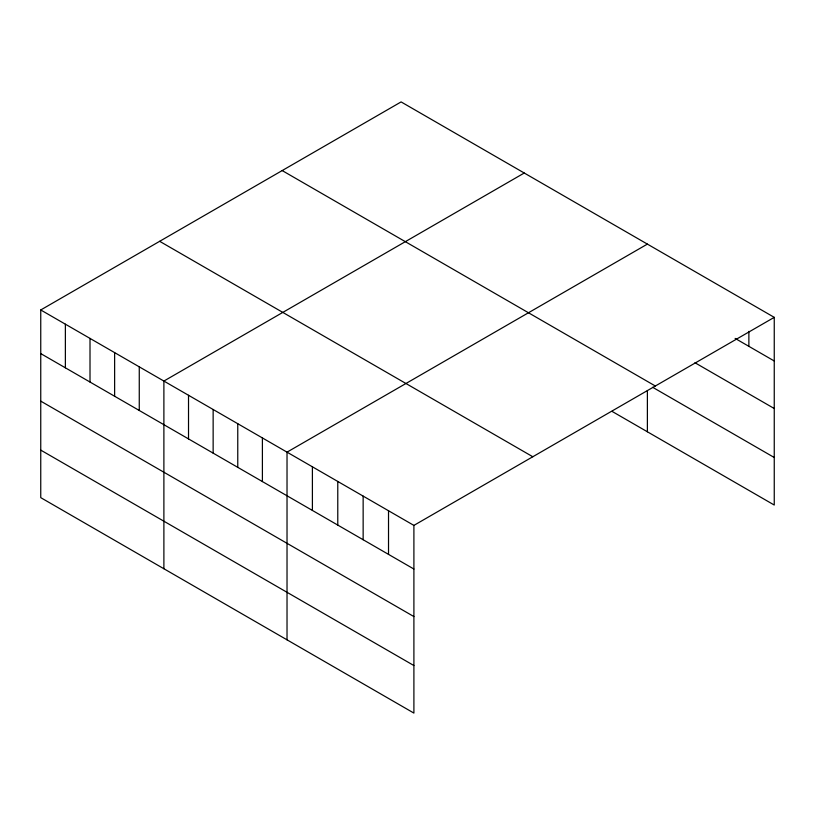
<?xml version="1.0" encoding="UTF-8"?>
<svg xmlns="http://www.w3.org/2000/svg" width="815" height="815" viewBox="0 0 815 815"><rect width="100%" height="100%" fill="white"/><g stroke="black" fill="none" stroke-linecap="round" stroke-linejoin="round"><path stroke-width="1.22" d="M40.75 309.965L413.898 525.4L413.898 713.084L40.75 497.649L40.75 309.965L401.102 101.916L774.25 317.351L774.25 505.035L612.045 411.381M524.249 173.014L163.886 381.063L163.886 568.738M647.385 244.103L287.023 452.152L287.023 639.836M413.898 525.4L774.25 317.351M735.13 338.398L774.25 360.984M694.961 362.736L774.25 408.519M282.194 170.579L655.331 386.004M652.672 387.298L774.25 457.5M159.669 241.311L532.806 456.746M40.75 353.598L413.898 569.033M40.75 401.133L413.898 616.568M40.75 450.114L413.898 665.549M748.873 331.379L748.873 346.334M647.385 390.507L647.385 431.787M388.521 510.75L388.521 554.383M363.144 496.101L363.144 539.734M337.777 481.451L337.777 525.084M312.4 466.801L312.4 510.435M262.399 437.94L262.399 481.573M237.766 423.719L237.766 467.352M213.143 409.497L213.143 453.13M188.52 395.285L188.52 438.918M139.263 366.842L139.263 410.475M114.63 352.63L114.63 396.263M90.007 338.408L90.007 382.041M65.373 324.187L65.373 367.82"/></g></svg>
